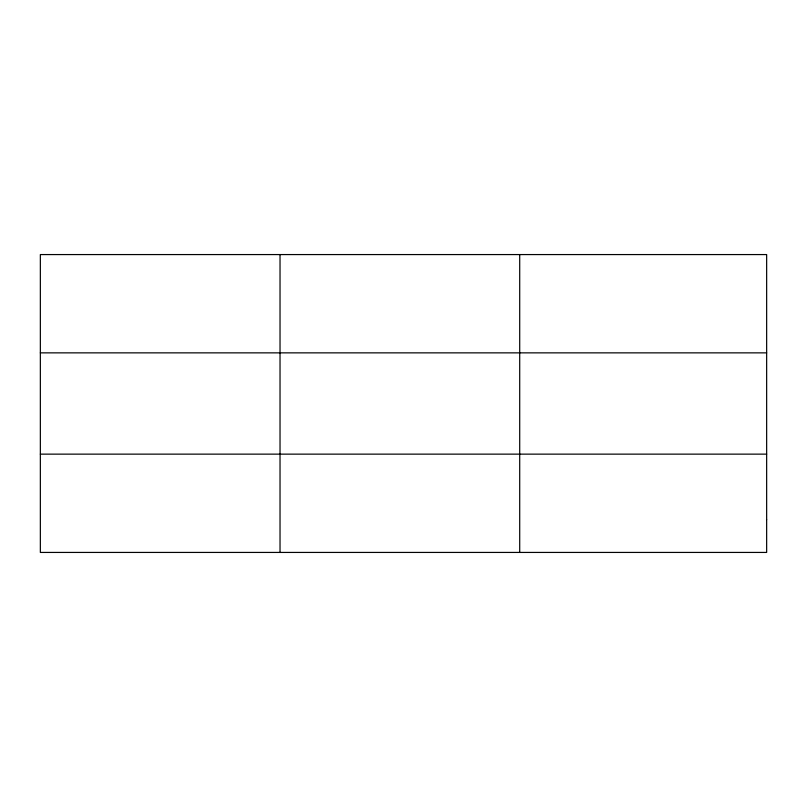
<?xml version="1.0" encoding="UTF-8"?>
<svg xmlns="http://www.w3.org/2000/svg" width="807" height="807" viewBox="0 0 807 807"><rect width="100%" height="100%" fill="white"/><g stroke="black" fill="none" stroke-linecap="round" stroke-linejoin="round"><path stroke-width="1.21" d="M280.029 254.568L280.029 552.432M519.708 254.568L519.708 552.432M40.35 352.861L766.65 352.861M40.35 454.139L766.65 454.139M766.65 519.668L766.65 552.432L40.35 552.432L40.35 254.568L766.65 254.568L766.65 519.668"/></g></svg>
